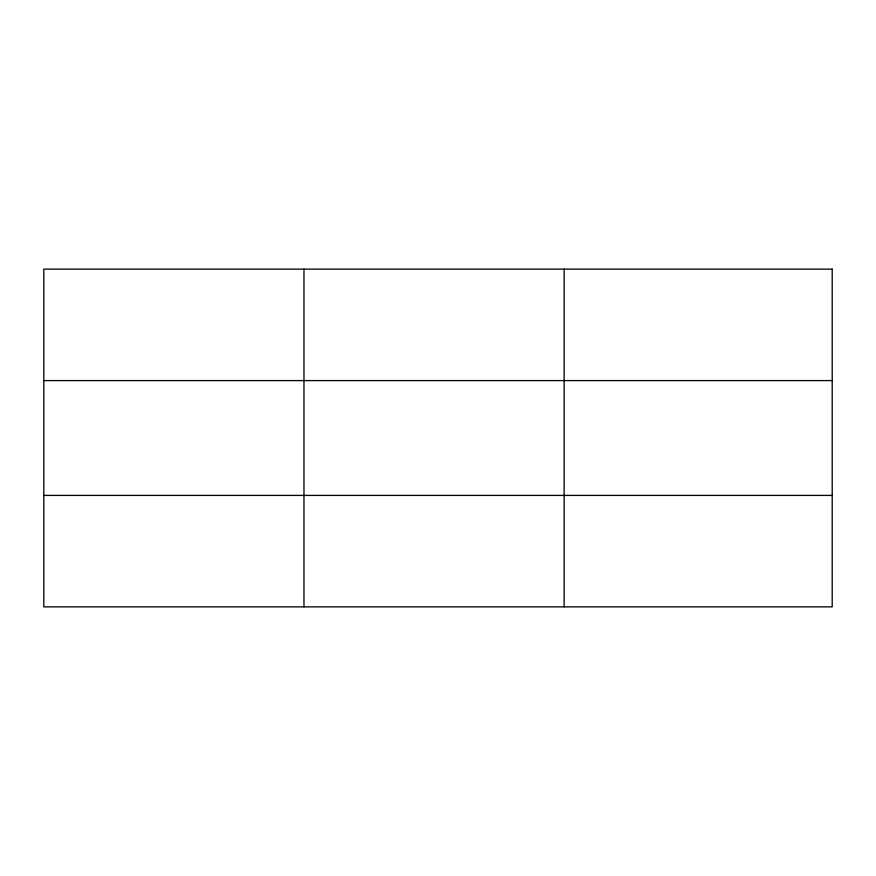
<?xml version="1.0" encoding="UTF-8"?>
<svg xmlns="http://www.w3.org/2000/svg" width="876" height="876" viewBox="0 0 876 876"><rect width="100%" height="100%" fill="white"/><g stroke="black" fill="none" stroke-linecap="round" stroke-linejoin="round"><path stroke-width="1.31" d="M303.972 606.86L303.972 269.14M564.144 606.86L564.144 269.14M43.8 380.589L832.2 380.589M43.8 495.411L832.2 495.411M832.2 269.14L832.2 606.86L43.8 606.86L43.8 269.14L832.2 269.14"/></g></svg>
